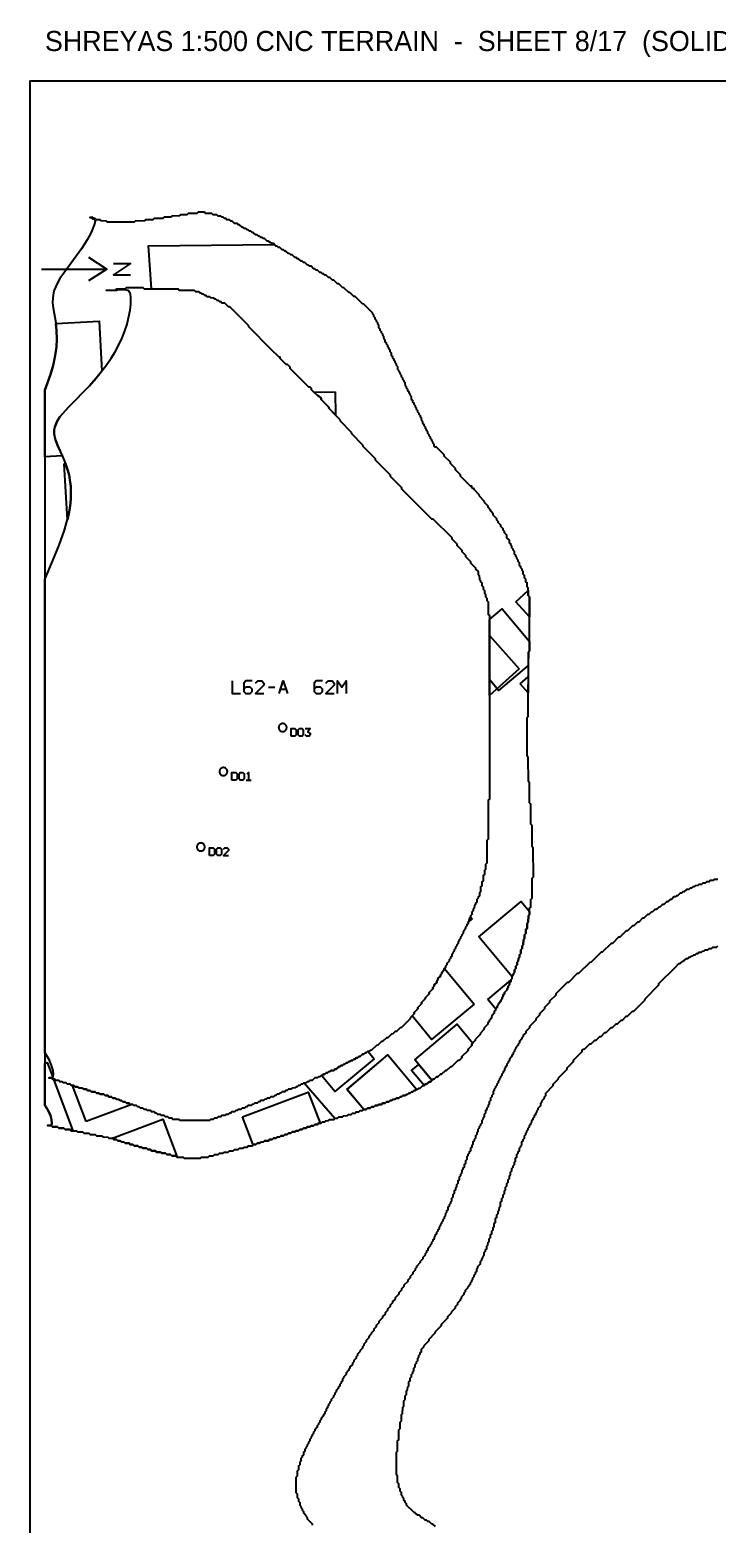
# Model space of a CAD drawing. Header units: millimetres. Extents: x 0 to 1219, y 0 to 1240.
# Drawn here: x 0 to 274, y 645 to 1240 of the extents above; entities that cross this region are included whole.
import ezdxf

# ---------------------------------------------------------------- set-up
doc = ezdxf.new("R2010")
doc.units = ezdxf.units.MM
for name, color, linetype in [('CUT_DOWEL_3.2', 2, 'Continuous'), ('CUT_OUTER', 1, 'Continuous'), ('ENGRAVE_BLDG_BOX', 5, 'Continuous'), ('ENGRAVE_BLDG_FOOTPRINT', 8, 'Continuous'), ('ENGRAVE_NEXT', 3, 'Continuous'), ('ENGRAVE_NORTH', 2, 'Continuous'), ('ENGRAVE_SITE_BOUNDARY', 6, 'Continuous'), ('ENGRAVE_TEXT', 2, 'Continuous'), ('NOTES', 7, 'Continuous'), ('SHEET_EDGE', 7, 'Continuous')]:
    doc.layers.add(name, color=color, linetype=linetype)

msp = doc.modelspace()

# ---------------------------------------------------------------- linework, layer by layer
at = {"layer": 'CUT_DOWEL_3.2'}
for points in [[(100.69, 960.33), (100.9, 960.35), (101.11, 960.39), (101.31, 960.45), (101.49, 960.55), (101.67, 960.66), (101.83, 960.8), (101.96, 960.96), (102.08, 961.13), (102.17, 961.32), (102.24, 961.52), (102.28, 961.72), (102.29, 961.93), (102.28, 962.14), (102.24, 962.35), (102.17, 962.54), (102.08, 962.73), (101.96, 962.91), (101.83, 963.06), (101.67, 963.2), (101.49, 963.32), (101.31, 963.41), (101.11, 963.48), (100.9, 963.52), (100.69, 963.53), (100.49, 963.52), (100.28, 963.48), (100.08, 963.41), (99.89, 963.32), (99.72, 963.2), (99.56, 963.06), (99.42, 962.91), (99.31, 962.73), (99.22, 962.54), (99.15, 962.35), (99.11, 962.14), (99.09, 961.93), (99.11, 961.72), (99.15, 961.52), (99.22, 961.32), (99.31, 961.13), (99.42, 960.96), (99.56, 960.8), (99.72, 960.66), (99.89, 960.55), (100.08, 960.45), (100.28, 960.39), (100.49, 960.35), (100.69, 960.33)], [(77.1, 942.82), (77.31, 942.83), (77.51, 942.87), (77.71, 942.94), (77.9, 943.03), (78.07, 943.15), (78.23, 943.29), (78.37, 943.44), (78.48, 943.62), (78.58, 943.81), (78.64, 944), (78.68, 944.21), (78.7, 944.42), (78.68, 944.63), (78.64, 944.83), (78.58, 945.03), (78.48, 945.22), (78.37, 945.39), (78.23, 945.55), (78.07, 945.69), (77.9, 945.8), (77.71, 945.9), (77.51, 945.96), (77.31, 946), (77.1, 946.02), (76.89, 946), (76.68, 945.96), (76.49, 945.9), (76.3, 945.8), (76.12, 945.69), (75.97, 945.55), (75.83, 945.39), (75.71, 945.22), (75.62, 945.03), (75.55, 944.83), (75.51, 944.63), (75.5, 944.42), (75.51, 944.21), (75.55, 944), (75.62, 943.81), (75.71, 943.62), (75.83, 943.44), (75.97, 943.29), (76.12, 943.15), (76.3, 943.03), (76.49, 942.94), (76.68, 942.87), (76.89, 942.83), (77.1, 942.82)], [(68.1, 912.82), (68.31, 912.83), (68.51, 912.87), (68.71, 912.94), (68.9, 913.03), (69.07, 913.15), (69.23, 913.29), (69.37, 913.44), (69.48, 913.62), (69.58, 913.81), (69.64, 914), (69.68, 914.21), (69.7, 914.42), (69.68, 914.63), (69.64, 914.83), (69.58, 915.03), (69.48, 915.22), (69.37, 915.39), (69.23, 915.55), (69.07, 915.69), (68.9, 915.8), (68.71, 915.9), (68.51, 915.96), (68.31, 916), (68.1, 916.02), (67.89, 916), (67.68, 915.96), (67.49, 915.9), (67.3, 915.8), (67.12, 915.69), (66.97, 915.55), (66.83, 915.39), (66.71, 915.22), (66.62, 915.03), (66.55, 914.83), (66.51, 914.63), (66.5, 914.42), (66.51, 914.21), (66.55, 914), (66.62, 913.81), (66.71, 913.62), (66.83, 913.44), (66.97, 913.29), (67.12, 913.15), (67.3, 913.03), (67.49, 912.94), (67.68, 912.87), (67.89, 912.83), (68.1, 912.82)]]:
    msp.add_lwpolyline(points, close=True, dxfattribs=at)
at = {"layer": 'CUT_OUTER'}
msp.add_lwpolyline([(6, 1096.01), (6, 811.61), (7.25, 809.51), (8.19, 807.51), (8.64, 806.01), (8.78, 804.51), (8.71, 804.01), (8.5, 803.66), (6.99, 803.51), (8.5, 803.5), (9, 803), (11, 802.99), (11.5, 802.5), (13.5, 802.49), (14, 802), (16, 801.98), (16.5, 801.5), (18.5, 801.48), (19, 801), (21, 800.98), (21.5, 800.5), (23.5, 800.48), (24, 800), (26, 799.98), (26.5, 799.5), (28.5, 799.48), (29, 799), (31, 798.98), (31.5, 798.49), (33, 798.48), (33.5, 797.99), (34.5, 797.98), (35, 797.49), (36, 797.48), (36.5, 797), (37.5, 796.98), (38, 796.5), (39.5, 796.48), (40, 796), (41, 795.98), (41.5, 795.5), (43, 795.48), (43.5, 795), (44.5, 794.99), (45, 794.5), (46.5, 794.48), (47, 794), (48, 793.99), (48.5, 793.5), (50, 793.49), (50.5, 793), (52, 792.99), (52.5, 792.5), (54, 792.49), (54.5, 792), (56, 791.99), (56.5, 791.5), (58, 791.49), (58.5, 791), (61, 790.99), (61.5, 790.5), (68, 790.5), (68.5, 790.99), (71, 791), (71.5, 791.49), (73, 791.5), (73.5, 791.99), (75, 792), (75.5, 792.49), (77, 792.5), (77.5, 792.99), (79, 793), (79.5, 793.49), (81, 793.5), (81.5, 793.99), (83, 794), (83.5, 794.49), (85, 794.5), (85.5, 794.99), (86.5, 795), (87, 795.48), (88.5, 795.5), (89, 795.99), (90, 796), (90.5, 796.48), (91.5, 796.5), (92, 796.98), (93, 797), (93.5, 797.48), (95, 797.5), (95.5, 797.98), (96.5, 798), (97, 798.48), (98, 798.5), (98.5, 798.98), (99.5, 799), (100, 799.48), (101, 799.49), (101.5, 799.98), (102.5, 799.99), (103, 800.48), (104, 800.49), (104.5, 800.98), (105.5, 800.99), (106, 801.48), (107, 801.49), (107.5, 801.98), (108.5, 801.99), (109, 802.48), (110, 802.49), (110.5, 802.98), (111.5, 802.99), (112, 803.48), (113, 803.49), (113.5, 803.98), (114.5, 803.99), (115, 804.48), (116, 804.49), (116.5, 804.98), (117.5, 804.99), (118, 805.48), (119, 805.49), (119.5, 805.97), (121, 805.99), (121.5, 806.48), (122.5, 806.49), (123, 806.97), (124.5, 806.99), (125, 807.47), (126.5, 807.49), (127, 807.98), (128, 807.99), (128.5, 808.47), (129.5, 808.49), (130, 808.97), (131, 808.99), (131.5, 809.47), (132.5, 809.49), (133, 809.97), (134, 809.99), (134.5, 810.47), (135.5, 810.49), (136, 810.97), (137, 810.99), (137.5, 811.47), (138.5, 811.49), (139, 811.97), (140, 811.99), (140.5, 812.47), (141.5, 812.49), (142, 812.97), (143, 812.99), (143.5, 813.47), (144.04, 813.51), (144.5, 813.96), (145.5, 813.99), (146, 814.47), (147, 814.49), (147.5, 814.97), (148.05, 815.01), (148.5, 815.46), (149.5, 815.49), (150, 815.97), (150.5, 815.98), (151, 816.47), (151.5, 816.48), (152, 816.97), (152.5, 816.98), (153, 817.46), (153.5, 817.48), (154, 817.96), (154.55, 818.01), (155, 818.46), (155.5, 818.48), (156.5, 819.46), (157, 819.48), (157.5, 819.96), (158, 819.98), (159, 820.95), (159.5, 820.98), (160.5, 821.95), (161, 821.98), (162, 822.95), (162.5, 822.97), (163.5, 823.95), (164, 823.97), (165.5, 825.44), (166, 825.47), (167.5, 826.94), (168.05, 827.01), (170.5, 829.44), (171.05, 829.51), (172.04, 830.51), (172.07, 831.01), (174.5, 833.45), (174.58, 834.01), (176, 835.45), (176.09, 836.01), (177.55, 837.51), (177.59, 838.01), (179.5, 839.94), (179.59, 840.51), (181, 841.94), (181.09, 842.51), (182.54, 844.01), (182.58, 844.51), (183.05, 845.01), (183.08, 845.51), (184.04, 846.51), (184.09, 847.51), (185.05, 848.51), (185.08, 849.01), (185.55, 849.51), (185.58, 850.01), (186.05, 850.51), (186.08, 851.01), (186.55, 851.51), (186.58, 852.01), (187.54, 853.01), (187.57, 853.51), (188.04, 854.01), (188.07, 854.51), (188.54, 855.01), (188.57, 855.51), (189.04, 856.01), (189.07, 856.51), (190.04, 857.51), (190.06, 858.01), (190.54, 858.51), (190.56, 859.01), (191.03, 859.51), (191.07, 860.51), (191.5, 860.94), (191.56, 861.51), (192.03, 862.01), (192.06, 863.01), (192.5, 863.45), (192.56, 864.01), (193.03, 864.51), (193.06, 865.51), (193.53, 866.01), (193.56, 867.01), (194.03, 867.51), (194.06, 868.51), (194.53, 869.01), (194.55, 870.01), (195.03, 870.51), (195.05, 871.51), (195.53, 872.01), (195.55, 873.51), (196.03, 874.01), (196.05, 875.01), (196.52, 875.51), (196.55, 877.51), (197.02, 878.01), (197.05, 879.51), (197.52, 880.01), (197.54, 881.51), (198.02, 882.01), (198.04, 884.01), (198.52, 884.51), (198.54, 887.01), (199.02, 887.51), (199.04, 890.01), (199.52, 890.51), (199.54, 893.51), (200.02, 894.01), (200.04, 902.01), (200.52, 902.51), (200.51, 914.01), (200.03, 914.51), (200.01, 923.01), (199.53, 923.51), (199.51, 931.51), (199.03, 932.01), (199.01, 940.01), (198.53, 940.51), (198.51, 950.01), (198.03, 950.51), (198.02, 951.51), (198.03, 966.01), (198.51, 966.51), (198.53, 992.01), (199.01, 992.51), (199.01, 1014.01), (198.52, 1014.51), (198.51, 1017.51), (198.02, 1018.01), (198.01, 1019.51), (197.52, 1020.01), (197.51, 1021.01), (197.02, 1021.51), (197.01, 1022.51), (196.52, 1023.01), (196.51, 1024.01), (196.02, 1024.51), (196.01, 1025.01), (195.52, 1025.51), (195.5, 1026.03), (195.02, 1026.51), (195.01, 1027.51), (194.52, 1028.01), (194.51, 1028.51), (194.02, 1029.01), (194.01, 1029.51), (193.52, 1030.01), (193.5, 1030.53), (193.03, 1031.01), (193.01, 1032.01), (192.52, 1032.51), (192.51, 1033.01), (192.02, 1033.51), (192.01, 1034.01), (191.52, 1034.51), (191.5, 1035.03), (191.02, 1035.51), (191.01, 1036.51), (190.03, 1037.51), (190.01, 1038.51), (189.02, 1039.51), (189.01, 1040.01), (188.52, 1040.51), (188.51, 1041.01), (187.52, 1042.01), (187.51, 1042.51), (186.53, 1043.51), (186.52, 1044.01), (186.02, 1044.51), (186.01, 1045.01), (184.53, 1046.51), (184.52, 1047.01), (183.53, 1048.01), (183.52, 1048.51), (182.53, 1049.51), (182.52, 1050.01), (181.03, 1051.51), (181, 1052.03), (179.03, 1054.01), (179, 1054.53), (177.03, 1056.51), (177.02, 1057.01), (176.5, 1057.04), (176.04, 1057.51), (176.02, 1058.01), (175.5, 1058.04), (171.54, 1062.01), (171.52, 1062.51), (169.54, 1064.51), (169.52, 1065.01), (167.54, 1067.01), (167.5, 1067.54), (165.04, 1070.01), (165, 1070.54), (162, 1073.55), (161.5, 1073.59), (161.08, 1074.01), (161.04, 1074.51), (160.56, 1075.01), (160.53, 1075.51), (160.05, 1076.01), (160.03, 1076.51), (159.55, 1077.01), (159.53, 1077.51), (159.05, 1078.01), (159.03, 1078.51), (158.55, 1079.01), (158.53, 1079.51), (158.05, 1080.01), (158.03, 1080.51), (157.55, 1081.01), (157.53, 1081.51), (157.05, 1082.01), (157.03, 1082.51), (156.55, 1083.01), (156.53, 1083.51), (156.06, 1084.01), (156.03, 1085.01), (155.55, 1085.51), (155.53, 1086.01), (155.05, 1086.51), (155.03, 1087.01), (154.55, 1087.51), (154.53, 1088.01), (154.05, 1088.51), (154.03, 1089.01), (153.55, 1089.51), (153.53, 1090.01), (153.05, 1090.51), (153.03, 1091.01), (152.55, 1091.51), (152.5, 1092.07), (152.06, 1092.51), (152.03, 1093.51), (151.55, 1094.01), (151.53, 1094.51), (151.05, 1095.01), (151.03, 1095.51), (150.55, 1096.01), (150.53, 1096.51), (150.06, 1097.01), (150, 1097.57), (149.56, 1098.01), (149.53, 1099.01), (149.05, 1099.51), (149.03, 1100.01), (148.55, 1100.51), (148.53, 1101.01), (148.06, 1101.51), (148.03, 1102.01), (147.56, 1102.51), (147.54, 1103.01), (147.06, 1103.51), (147, 1104.07), (146.56, 1104.51), (146.53, 1105.51), (146.05, 1106.01), (146.03, 1106.51), (145.56, 1107.01), (145.53, 1107.51), (145.06, 1108.01), (145.04, 1108.51), (144.56, 1109.01), (144.5, 1109.57), (144.06, 1110.01), (144.03, 1111.01), (143.55, 1111.51), (143.53, 1112.01), (143.05, 1112.51), (143.03, 1113.01), (142.55, 1113.51), (142.53, 1114.01), (142.06, 1114.51), (142.03, 1115.01), (141.56, 1115.51), (141.5, 1116.07), (141.06, 1116.51), (141.03, 1117.51), (140.55, 1118.01), (140.53, 1118.51), (140.05, 1119.01), (140.03, 1119.51), (139.55, 1120.01), (139.5, 1120.56), (139.05, 1121.01), (139.03, 1122.01), (138.54, 1122.51), (138.53, 1123.01), (138.04, 1123.51), (138.03, 1124.01), (137.54, 1124.51), (137.53, 1125.01), (137.04, 1125.51), (137.03, 1126.01), (136.54, 1126.51), (136.5, 1127.04), (133.03, 1130.51), (132.5, 1130.56), (129.53, 1133.51), (129, 1133.55), (127.5, 1135.04), (127, 1135.06), (125.03, 1137.01), (124.5, 1137.06), (123.03, 1138.51), (122.5, 1138.55), (121.03, 1140.01), (120.5, 1140.05), (119.5, 1141.03), (119, 1141.05), (118, 1142.03), (117.5, 1142.05), (117, 1142.54), (116.5, 1142.55), (116, 1143.04), (115.5, 1143.06), (114.5, 1144.04), (114, 1144.05), (113.5, 1144.54), (113, 1144.56), (112, 1145.54), (111.5, 1145.55), (111, 1146.04), (110.5, 1146.06), (109.5, 1147.04), (109, 1147.05), (108.5, 1147.54), (108, 1147.56), (107, 1148.54), (106.5, 1148.55), (106, 1149.04), (105.5, 1149.06), (104.5, 1150.04), (104, 1150.05), (103.5, 1150.54), (103, 1150.56), (102, 1151.54), (101.5, 1151.55), (101, 1152.04), (100.5, 1152.06), (99.5, 1153.04), (99, 1153.05), (98.5, 1153.54), (98, 1153.56), (97, 1154.54), (96.5, 1154.55), (96, 1155.04), (95.5, 1155.06), (95, 1155.54), (94.5, 1155.56), (93.5, 1156.54), (93, 1156.55), (92.5, 1157.04), (92, 1157.06), (91.5, 1157.54), (91, 1157.56), (90.5, 1158.04), (90, 1158.06), (89, 1159.04), (88.5, 1159.05), (88, 1159.54), (87.5, 1159.55), (87, 1160.04), (86.5, 1160.06), (86, 1160.54), (85.5, 1160.56), (85, 1161.04), (84.5, 1161.06), (83.54, 1162.01), (83, 1162.05), (82.5, 1162.53), (81.5, 1162.56), (80.54, 1163.51), (80, 1163.55), (79.5, 1164.03), (78.5, 1164.06), (78.05, 1164.51), (77.5, 1164.55), (77, 1165.03), (76.5, 1165.05), (76, 1165.53), (75, 1165.55), (74.5, 1166.03), (73, 1166.05), (72.5, 1166.53), (70, 1166.55), (69.5, 1167.03), (67, 1167.03), (66.5, 1166.56), (63, 1166.53), (62.5, 1166.06), (60, 1166.04), (59.5, 1165.57), (56.5, 1165.54), (56, 1165.07), (53.5, 1165.04), (53, 1164.57), (49.5, 1164.54), (49, 1164.07), (46, 1164.04), (45.5, 1163.57), (42, 1163.54), (41.5, 1163.07), (41, 1163.06), (31, 1163.07), (30.5, 1163.54), (28.5, 1163.57), (28, 1164.04), (26.5, 1164.07), (26.06, 1164.51), (25.5, 1164.55), (25, 1165.03), (23.91, 1165.01), (24.5, 1164.88), (25, 1164.39), (25.5, 1164.27), (25.92, 1164.01), (26.01, 1163.51), (25.62, 1162.01), (24.35, 1159.01), (22.77, 1156.01), (20.58, 1152.51), (18.47, 1149.51), (13.5, 1142.85), (12, 1140.64), (11, 1138.95), (10.29, 1137.51), (9.71, 1136.01), (9.42, 1135.01), (9.09, 1133.01), (9.07, 1131.01), (9.26, 1129.01), (10.29, 1123.01), (10.64, 1120.01), (10.77, 1116.51), (10.61, 1113.51), (10.13, 1110.01), (9.23, 1106.01), (8.19, 1102.51), (6, 1096.27), (6, 1096.01)], close=True, dxfattribs=at)
msp.add_lwpolyline([(274, 901.54), (272.5, 901.52), (272, 901.03), (271, 901.02), (270.5, 900.53), (269.5, 900.52), (269, 900.03), (268, 900.02), (267.5, 899.53), (266.5, 899.52), (266, 899.03), (265, 899.02), (264.5, 898.53), (264, 898.52), (263.5, 898.03), (262.97, 898), (262.5, 897.53), (261.5, 897.52), (260.5, 896.53), (260, 896.52), (259.5, 896.03), (259, 896.02), (258, 895.03), (257.5, 895.02), (257, 894.53), (256.5, 894.52), (255.5, 893.53), (255, 893.52), (254, 892.54), (253.5, 892.52), (252.5, 891.54), (252, 891.52), (251, 890.54), (250.5, 890.52), (249.5, 889.54), (248.97, 889.5), (248, 888.54), (247.5, 888.52), (246.5, 887.54), (246, 887.52), (244.5, 886.04), (244, 886.02), (242.5, 884.54), (241.97, 884.5), (240.5, 883.04), (239.97, 883), (238, 881.04), (237.47, 881), (235, 878.54), (234.47, 878.5), (232, 876.04), (231.47, 876), (228, 872.54), (227.47, 872.5), (223.5, 868.54), (222.98, 868.5), (218.5, 864.04), (217.98, 864), (214.5, 860.53), (213.98, 860.5), (209.5, 856.02), (209.47, 855.5), (207, 853.02), (206.97, 852.5), (205, 850.52), (204.97, 850), (203, 848.02), (202.97, 847.5), (201.48, 846), (201.47, 845.5), (199, 843.02), (198.97, 842.5), (197.5, 841.02), (197.47, 840.5), (196.49, 839.5), (196.48, 839), (195.98, 838.5), (195.97, 838), (195, 837.02), (194.98, 836.5), (194.48, 836), (194.47, 835.5), (193.49, 834.5), (193.48, 834), (192.98, 833.5), (192.97, 833), (192.48, 832.5), (192.47, 832), (191.98, 831.5), (191.97, 831), (190.98, 830), (190.98, 829.5), (190.48, 829), (190.47, 828.5), (189.98, 828), (189.97, 827.5), (189.48, 827), (189.47, 826.5), (188.98, 826), (188.97, 825.5), (188.48, 825), (188.47, 824.5), (187.98, 824), (187.97, 823.5), (187.48, 823), (187.47, 822.5), (186.98, 822), (186.97, 821.5), (186.48, 821), (186.47, 820.5), (185.98, 820), (185.97, 819.5), (185.48, 819), (185.47, 818.5), (184.98, 818), (184.98, 817.5), (184.49, 817), (184.47, 816), (184, 815.53), (183.97, 815), (183.49, 814.5), (183.47, 813.5), (182.98, 813), (182.97, 812), (182.5, 811.53), (182.47, 811), (181.98, 810.5), (181.97, 810), (181.49, 809.5), (181.47, 808.5), (180.98, 808), (180.97, 807), (180.5, 806.53), (180.47, 806), (179.98, 805.5), (179.97, 804.5), (179.5, 804.03), (179.47, 803.5), (178.98, 803), (178.97, 802.5), (178.48, 802), (178.47, 801), (178, 800.53), (177.97, 800), (177.48, 799.5), (177.47, 798.5), (177, 798.03), (176.97, 797.5), (176.48, 797), (176.47, 796), (176, 795.53), (175.97, 795), (175.48, 794.5), (175.47, 793.5), (175, 793.03), (174.97, 792.5), (174.48, 792), (174.47, 791.5), (173.99, 791), (173.97, 790), (173.48, 789.5), (173.47, 788.5), (172.98, 788), (172.97, 787), (172.5, 786.53), (172.47, 786), (171.98, 785.5), (171.97, 784.5), (171.5, 784.03), (171.47, 783.5), (170.98, 783), (170.97, 782), (170.48, 781.5), (170.47, 780.5), (169.98, 780), (169.97, 779), (169.5, 778.53), (169.47, 778), (168.98, 777.5), (168.97, 776.5), (168.48, 776), (168.47, 775), (167.98, 774.5), (167.97, 773.5), (167.5, 773.04), (167.47, 772.5), (166.98, 772), (166.97, 771.5), (166.48, 771), (166.47, 770), (166, 769.54), (165.97, 769), (165.48, 768.5), (165.47, 767.5), (165, 767.04), (164.97, 766.5), (164.48, 766), (164.47, 765.5), (163.98, 765), (163.97, 764.5), (163.48, 764), (163.47, 763.5), (162.98, 763), (162.97, 762.5), (162.48, 762), (162.47, 761.5), (161.98, 761), (161.97, 760.5), (161.48, 760), (161.47, 759.5), (160.98, 759), (160.97, 758.5), (160.48, 758), (160.47, 757.5), (159.98, 757), (159.97, 756.5), (159.48, 756), (159.47, 755.5), (158.48, 754.5), (158.47, 754), (157.98, 753.5), (157.97, 753), (157.48, 752.5), (157.47, 752), (156.5, 751.03), (156.47, 750.5), (155.48, 749.5), (155.47, 749), (153.98, 747.5), (153.97, 747), (153.48, 746.5), (153.47, 746), (152.5, 745.03), (152.47, 744.5), (151.48, 743.5), (151.47, 743), (150.48, 742), (150.47, 741.5), (149, 740.03), (148.97, 739.5), (147.98, 738.5), (147.97, 738), (146.98, 737), (146.97, 736.5), (145.48, 735), (145.47, 734.5), (144.48, 733.5), (144.47, 733), (143.48, 732), (143.47, 731.5), (142.48, 730.5), (142.47, 730), (141.48, 729), (141.47, 728.5), (140.48, 727.5), (140.47, 727), (138.98, 725.5), (138.97, 725), (137.98, 724), (137.97, 723.5), (136.98, 722.5), (136.97, 722), (136, 721.03), (135.97, 720.5), (134.98, 719.5), (134.97, 719), (133.98, 718), (133.97, 717.5), (132.98, 716.5), (132.97, 716), (132.48, 715.5), (132.47, 715), (131.5, 714.03), (131.47, 713.5), (130.48, 712.5), (130.47, 712), (129.98, 711.5), (129.97, 711), (128.98, 710), (128.97, 709.5), (128.48, 709), (128.47, 708.5), (127.48, 707.5), (127.47, 707), (126.98, 706.5), (126.97, 706), (126, 705.03), (125.97, 704.5), (124.98, 703.5), (124.97, 703), (124.48, 702.5), (124.47, 702), (123.98, 701.5), (123.97, 701), (123.48, 700.5), (123.47, 700), (122.98, 699.5), (122.96, 699), (121.98, 698), (121.97, 697.5), (121.48, 697), (121.47, 696.5), (120.98, 696), (120.96, 695.5), (119.98, 694.5), (119.97, 694), (119.48, 693.5), (119.47, 693), (118.98, 692.5), (118.97, 692), (118.48, 691.5), (118.46, 691), (117.98, 690.5), (117.96, 690), (117.48, 689.5), (117.46, 689), (116.98, 688.5), (116.96, 688), (115.98, 687), (115.96, 686.5), (115.48, 686), (115.46, 685.5), (114.98, 685), (114.96, 684.5), (114.48, 684), (114.46, 683.5), (113.48, 682.5), (113.46, 682), (112.98, 681.5), (112.96, 681), (112.48, 680.5), (112.46, 680), (111.98, 679.5), (111.96, 679), (111.48, 678.5), (111.46, 678), (110.98, 677.5), (110.96, 677), (110.48, 676.5), (110.46, 676), (109.98, 675.5), (109.96, 675), (109.48, 674.5), (109.46, 674), (108.98, 673.5), (108.96, 672.5), (108.5, 672.04), (108.46, 671.5), (107.98, 671), (107.96, 670), (107.48, 669.5), (107.46, 668.5), (106.98, 668), (106.96, 666.5), (106.48, 666), (106.46, 664), (105.98, 663.5), (105.98, 657.5), (106.46, 657), (106.48, 655.5), (106.96, 655), (106.98, 654), (107.46, 653.5), (107.48, 652.5), (107.96, 652), (108, 651.46), (108.46, 651), (108.48, 650.5), (108.96, 650), (108.98, 649.5), (109.96, 648.5), (109.98, 648), (110.46, 647.5), (110.5, 646.97), (112.46, 645), (112.5, 644.47)], dxfattribs=at)
at = {"layer": 'ENGRAVE_BLDG_BOX'}
for points in [[(27.61, 1123.66), (28.71, 1103.83), (26.41, 1101.01), (23.73, 1098.01), (15.5, 1089.62), (13, 1086.87), (12, 1085.6), (11, 1084.11), (10.42, 1083.01), (9.88, 1081.51), (9.68, 1080.51), (9.64, 1079.01), (9.77, 1078.01), (10.15, 1076.51), (11, 1074.29), (12.92, 1070.12), (6, 1069.73), (6, 1096.01), (6, 1096.27), (8.19, 1102.51), (9.23, 1106.01), (10.13, 1110.01), (10.61, 1113.51), (10.77, 1116.51), (10.64, 1120.01), (10.32, 1122.7), (27.61, 1123.66)], [(121.65, 1095.56), (121.76, 1086.29), (119.05, 1089.01), (119.03, 1089.51), (116.05, 1092.51), (116, 1093.05), (115, 1094.04), (114.5, 1094.07), (113.1, 1095.46), (121.65, 1095.56)], [(13.69, 1066.96), (14.22, 1066.99), (14.92, 1065.01), (15.59, 1062.51), (15.97, 1060.51), (16.27, 1058.01), (16.38, 1055.51), (16.3, 1053.01), (15.99, 1050.01), (15.47, 1047.01), (14.93, 1044.68), (13.69, 1066.96)], [(193.59, 1012.05), (198.51, 1016.44), (198.52, 1014.51), (199.01, 1014.01), (199.01, 1005.96), (193.59, 1012.05)], [(188.12, 1009.23), (199.01, 996.25), (199.01, 992.51), (198.53, 992.01), (198.52, 986.63), (186.69, 976.71), (183.01, 981.09), (183.01, 1004.95), (188.12, 1009.23)], [(194.85, 985.26), (183.01, 974.72), (183.01, 998.55), (194.85, 985.26)], [(195.33, 979.29), (198.52, 982.13), (198.52, 975.71), (195.33, 979.29)], [(178.77, 878.6), (195.68, 892.73), (199.03, 888.72), (199.02, 887.51), (198.54, 887.01), (198.52, 884.51), (198.04, 884.01), (198.02, 882.01), (197.54, 881.51), (197.52, 880.01), (197.05, 879.51), (197.02, 878.01), (196.55, 877.51), (196.52, 875.51), (196.05, 875.01), (196.03, 874.01), (195.55, 873.51), (195.53, 872.01), (195.05, 871.51), (195.03, 870.51), (194.55, 870.01), (194.53, 869.01), (194.06, 868.51), (194.03, 867.51), (193.56, 867.01), (193.53, 866.01), (193.06, 865.51), (193.03, 864.51), (192.56, 864.01), (192.5, 863.45), (192.06, 863.01), (192.05, 862.7), (178.77, 878.6)], [(176.22, 885.85), (174.53, 884.36), (174.53, 884.51), (175.02, 885.01), (175.04, 886.01), (175.5, 886.47), (175.51, 886.65), (176.22, 885.85)], [(176.9, 851.92), (160.02, 837.81), (152.2, 847.18), (153, 847.98), (153.04, 848.51), (154.5, 849.98), (154.54, 850.51), (156, 851.98), (156.04, 852.51), (157.5, 853.98), (157.54, 854.51), (159, 855.98), (159.04, 856.51), (160.52, 858.01), (160.54, 858.51), (161.02, 859.01), (161.04, 859.51), (162.02, 860.51), (162.04, 861.01), (162.52, 861.51), (162.54, 862.01), (163.5, 862.98), (163.54, 863.51), (164.02, 864.01), (164.04, 864.51), (165.02, 865.51), (165.04, 866.01), (165.09, 866.06), (176.9, 851.92)], [(182.37, 853.75), (191.55, 861.42), (191.5, 860.94), (191.07, 860.51), (191.03, 859.51), (190.56, 859.01), (190.54, 858.51), (190.06, 858.01), (190.04, 857.51), (189.07, 856.51), (189.04, 856.01), (188.57, 855.51), (188.54, 855.01), (188.07, 854.51), (188.04, 854.01), (187.57, 853.51), (187.54, 853.01), (186.58, 852.01), (186.55, 851.51), (186.08, 851.01), (186.05, 850.51), (185.58, 850.01), (185.57, 849.92), (182.37, 853.75)], [(153.28, 829.74), (170.16, 843.84), (176.42, 836.35), (176.09, 836.01), (176, 835.45), (174.58, 834.01), (174.5, 833.45), (172.07, 831.01), (172.04, 830.51), (171.05, 829.51), (170.5, 829.44), (168.05, 827.01), (167.5, 826.94), (166, 825.47), (165.5, 825.44), (164, 823.97), (163.5, 823.95), (162.5, 822.97), (162, 822.95), (161, 821.98), (160.5, 821.95), (160.1, 821.56), (153.28, 829.74)], [(137.15, 830.14), (121.5, 817.06), (116.13, 823.48), (116.5, 823.49), (117, 823.98), (117.5, 823.99), (118, 824.48), (118.5, 824.49), (119, 824.98), (119.53, 825.01), (120, 825.48), (121, 825.49), (121.5, 825.98), (122.02, 826.01), (123, 826.98), (123.5, 826.99), (124, 827.48), (124.5, 827.49), (125, 827.98), (125.5, 827.99), (126, 828.48), (126.5, 828.49), (127, 828.98), (127.5, 828.99), (128, 829.48), (128.5, 829.49), (129, 829.98), (129.5, 829.99), (130, 830.48), (130.5, 830.49), (131, 830.98), (131.5, 830.99), (132.5, 831.97), (133, 831.99), (133.5, 832.48), (134, 832.49), (134.5, 832.98), (134.77, 832.98), (137.15, 830.14)], [(17.16, 801.49), (16.5, 801.5), (16, 801.98), (14, 802), (13.5, 802.49), (11.5, 802.5), (11, 802.99), (9, 803), (8.5, 803.5), (6.99, 803.51), (8.5, 803.66), (8.71, 804.01), (8.78, 804.51), (8.64, 806.01), (8.19, 807.51), (7.25, 809.51), (6, 811.61), (6, 828.24), (6.91, 828.58), (9.12, 822.75), (9, 822.54), (7.49, 822.51), (8.5, 822.5), (9, 822), (9.4, 822), (17.16, 801.49)], [(126.25, 817.95), (142.63, 831.63), (154.04, 817.97), (154, 817.96), (153.5, 817.48), (153, 817.46), (152.5, 816.98), (152, 816.97), (151.5, 816.48), (151, 816.47), (150.5, 815.98), (150, 815.97), (149.5, 815.49), (148.5, 815.46), (148.05, 815.01), (147.5, 814.97), (147, 814.49), (146, 814.47), (145.5, 813.99), (144.5, 813.96), (144.04, 813.51), (143.5, 813.47), (143, 812.99), (142, 812.97), (141.5, 812.49), (140.5, 812.47), (140, 811.99), (139, 811.97), (138.5, 811.49), (137.5, 811.47), (137, 810.99), (136, 810.97), (135.5, 810.49), (134.5, 810.47), (134, 809.99), (133, 809.97), (132.96, 809.93), (126.25, 817.95)], [(152.06, 825.46), (154.88, 827.82), (160.1, 821.56), (159.5, 820.98), (159, 820.95), (158, 819.98), (157.5, 819.96), (157.03, 819.51), (152.06, 825.46)], [(22.47, 805.14), (17.03, 819.49), (17.5, 819.49), (18, 819), (19, 818.99), (19.5, 818.5), (21, 818.48), (21.5, 818), (22.5, 817.98), (23, 817.5), (24, 817.48), (24.5, 817), (26, 816.98), (26.5, 816.49), (27.5, 816.48), (28, 816), (29.5, 815.98), (30, 815.49), (31, 815.48), (31.5, 814.99), (32.5, 814.98), (33, 814.49), (34, 814.48), (34.5, 813.99), (35.5, 813.98), (35.97, 813.51), (36.5, 813.48), (37, 813), (38, 812.98), (38.5, 812.5), (39.5, 812.48), (40, 812), (40.56, 811.99), (22.47, 805.14)], [(84.75, 806.99), (110.88, 816.88), (115.57, 804.49), (115, 804.48), (114.5, 803.99), (113.5, 803.98), (113, 803.49), (112, 803.48), (111.5, 802.99), (110.5, 802.98), (110, 802.49), (109, 802.48), (108.5, 801.99), (107.5, 801.98), (107, 801.49), (106, 801.48), (105.5, 800.99), (104.5, 800.98), (104, 800.49), (103, 800.48), (102.5, 799.99), (101.5, 799.98), (101, 799.49), (100, 799.48), (99.5, 799), (98.5, 798.98), (98, 798.5), (97, 798.48), (96.5, 798), (95.5, 797.98), (95, 797.5), (93.5, 797.48), (93, 797), (92, 796.98), (91.5, 796.5), (90.5, 796.48), (90, 796), (89, 795.99), (88.94, 795.93), (84.75, 806.99)], [(52.97, 806.08), (58.68, 791), (58.5, 791), (58, 791.49), (56.5, 791.5), (56, 791.99), (54.5, 792), (54, 792.49), (52.5, 792.5), (52, 792.99), (50.5, 793), (50, 793.49), (48.5, 793.5), (48, 793.99), (47, 794), (46.5, 794.48), (45, 794.5), (44.5, 794.99), (43.5, 795), (43, 795.48), (41.5, 795.5), (41, 795.98), (40, 796), (39.5, 796.48), (38, 796.5), (37.5, 796.98), (36.5, 797), (36, 797.48), (35, 797.49), (34.5, 797.98), (33.5, 797.99), (33, 798.48), (32.91, 798.48), (52.97, 806.08)]]:
    msp.add_lwpolyline(points, close=True, dxfattribs=at)
at = {"layer": 'ENGRAVE_BLDG_FOOTPRINT'}
for points in [[(6, 1069.73), (6, 1096.01), (6, 1096.27), (8.19, 1102.51), (9.23, 1106.01), (10.13, 1110.01), (10.61, 1113.51), (10.77, 1116.51), (10.64, 1120.01), (10.32, 1122.7), (27.61, 1123.66), (28.71, 1103.83), (26.41, 1101.01), (23.73, 1098.01), (15.5, 1089.62), (13, 1086.87), (12, 1085.6), (11, 1084.11), (10.42, 1083.01), (9.88, 1081.51), (9.68, 1080.51), (9.64, 1079.01), (9.77, 1078.01), (10.15, 1076.51), (11, 1074.29), (12.92, 1070.12), (6, 1069.73)], [(121.65, 1095.56), (121.76, 1086.29), (119.05, 1089.01), (119.03, 1089.51), (116.05, 1092.51), (116, 1093.05), (115, 1094.04), (114.5, 1094.07), (113.1, 1095.46), (121.65, 1095.56)], [(13.69, 1066.96), (14.22, 1066.99), (14.92, 1065.01), (15.59, 1062.51), (15.97, 1060.51), (16.27, 1058.01), (16.38, 1055.51), (16.3, 1053.01), (15.99, 1050.01), (15.47, 1047.01), (14.93, 1044.68), (13.69, 1066.96)], [(193.59, 1012.05), (198.51, 1016.44), (198.52, 1014.51), (199.01, 1014.01), (199.01, 1005.96), (193.59, 1012.05)], [(199.01, 996.25), (199.01, 992.51), (198.53, 992.01), (198.52, 986.63), (186.69, 976.71), (183.01, 981.09), (183.01, 1004.95), (188.12, 1009.23), (199.01, 996.25)], [(194.85, 985.26), (183.01, 974.72), (183.01, 998.55), (194.85, 985.26)], [(195.33, 979.29), (198.52, 982.13), (198.52, 975.71), (195.33, 979.29)], [(199.03, 888.68), (199.02, 887.51), (198.54, 887.01), (198.52, 884.51), (198.04, 884.01), (198.02, 882.01), (197.54, 881.51), (197.52, 880.01), (197.05, 879.51), (197.02, 878.01), (196.55, 877.51), (196.52, 875.51), (196.05, 875.01), (196.03, 874.01), (195.55, 873.51), (195.53, 872.01), (195.05, 871.51), (195.03, 870.51), (194.55, 870.01), (194.53, 869.01), (194.06, 868.51), (194.03, 867.51), (193.56, 867.01), (193.53, 866.01), (193.06, 865.51), (193.03, 864.51), (192.56, 864.01), (192.5, 863.45), (192.06, 863.01), (192.06, 862.75), (178.77, 878.6), (195.66, 892.71), (199.03, 888.68)], [(176.22, 885.85), (174.53, 884.36), (174.53, 884.51), (175.02, 885.01), (175.04, 886.01), (175.5, 886.47), (175.51, 886.65), (176.22, 885.85)], [(176.9, 851.92), (160.02, 837.81), (152.2, 847.18), (153, 847.98), (153.04, 848.51), (154.5, 849.98), (154.54, 850.51), (156, 851.98), (156.04, 852.51), (157.5, 853.98), (157.54, 854.51), (159, 855.98), (159.04, 856.51), (160.52, 858.01), (160.54, 858.51), (161.02, 859.01), (161.04, 859.51), (162.02, 860.51), (162.04, 861.01), (162.52, 861.51), (162.54, 862.01), (163.5, 862.98), (163.54, 863.51), (164.02, 864.01), (164.04, 864.51), (165.02, 865.51), (165.04, 866.01), (165.09, 866.06), (176.9, 851.92)], [(182.37, 853.75), (191.55, 861.42), (191.5, 860.94), (191.07, 860.51), (191.03, 859.51), (190.56, 859.01), (190.54, 858.51), (190.06, 858.01), (190.04, 857.51), (189.07, 856.51), (189.04, 856.01), (188.57, 855.51), (188.54, 855.01), (188.07, 854.51), (188.04, 854.01), (187.57, 853.51), (187.54, 853.01), (186.58, 852.01), (186.55, 851.51), (186.08, 851.01), (186.05, 850.51), (185.58, 850.01), (185.57, 849.92), (182.37, 853.75)], [(176.42, 836.35), (176.09, 836.01), (176, 835.45), (174.58, 834.01), (174.5, 833.45), (172.07, 831.01), (172.04, 830.51), (171.05, 829.51), (170.5, 829.44), (168.05, 827.01), (167.5, 826.94), (166, 825.47), (165.5, 825.44), (164, 823.97), (163.5, 823.95), (162.5, 822.97), (162, 822.95), (161, 821.98), (160.5, 821.95), (160.1, 821.56), (153.28, 829.74), (170.16, 843.84), (176.42, 836.35)], [(137.15, 830.14), (121.5, 817.06), (116.13, 823.48), (116.5, 823.49), (117, 823.98), (117.5, 823.99), (118, 824.48), (118.5, 824.49), (119, 824.98), (119.53, 825.01), (120, 825.48), (121, 825.49), (121.5, 825.98), (122.02, 826.01), (123, 826.98), (123.5, 826.99), (124, 827.48), (124.5, 827.49), (125, 827.98), (125.5, 827.99), (126, 828.48), (126.5, 828.49), (127, 828.98), (127.5, 828.99), (128, 829.48), (128.5, 829.49), (129, 829.98), (129.5, 829.99), (130, 830.48), (130.5, 830.49), (131, 830.98), (131.5, 830.99), (132.5, 831.97), (133, 831.99), (133.5, 832.48), (134, 832.49), (134.5, 832.98), (134.77, 832.98), (137.15, 830.14)], [(17.16, 801.49), (16.5, 801.5), (16, 801.98), (14, 802), (13.5, 802.49), (11.5, 802.5), (11, 802.99), (9, 803), (8.5, 803.5), (6.99, 803.51), (8.5, 803.66), (8.71, 804.01), (8.78, 804.51), (8.64, 806.01), (8.19, 807.51), (7.25, 809.51), (6, 811.61), (6, 828.24), (6.91, 828.58), (9.12, 822.75), (9, 822.54), (7.49, 822.51), (8.5, 822.5), (9, 822), (9.4, 822), (17.16, 801.49)], [(142.63, 831.63), (154.04, 817.97), (154, 817.96), (153.5, 817.48), (153, 817.46), (152.5, 816.98), (152, 816.97), (151.5, 816.48), (151, 816.47), (150.5, 815.98), (150, 815.97), (149.5, 815.49), (148.5, 815.46), (148.05, 815.01), (147.5, 814.97), (147, 814.49), (146, 814.47), (145.5, 813.99), (144.5, 813.96), (144.04, 813.51), (143.5, 813.47), (143, 812.99), (142, 812.97), (141.5, 812.49), (140.5, 812.47), (140, 811.99), (139, 811.97), (138.5, 811.49), (137.5, 811.47), (137, 810.99), (136, 810.97), (135.5, 810.49), (134.5, 810.47), (134, 809.99), (133, 809.97), (132.96, 809.93), (126.34, 817.85), (142.63, 831.63)], [(160.1, 821.56), (159.5, 820.98), (159, 820.95), (158, 819.98), (157.5, 819.96), (157.03, 819.51), (152.06, 825.46), (154.88, 827.82), (160.1, 821.56)], [(22.47, 805.14), (17.03, 819.49), (17.5, 819.49), (18, 819), (19, 818.99), (19.5, 818.5), (21, 818.48), (21.5, 818), (22.5, 817.98), (23, 817.5), (24, 817.48), (24.5, 817), (26, 816.98), (26.5, 816.49), (27.5, 816.48), (28, 816), (29.5, 815.98), (30, 815.49), (31, 815.48), (31.5, 814.99), (32.5, 814.98), (33, 814.49), (34, 814.48), (34.5, 813.99), (35.5, 813.98), (35.97, 813.51), (36.5, 813.48), (37, 813), (38, 812.98), (38.5, 812.5), (39.5, 812.48), (40, 812), (40.56, 811.99), (22.47, 805.14)], [(84.75, 806.99), (110.88, 816.88), (115.57, 804.49), (115, 804.48), (114.5, 803.99), (113.5, 803.98), (113, 803.49), (112, 803.48), (111.5, 802.99), (110.5, 802.98), (110, 802.49), (109, 802.48), (108.5, 801.99), (107.5, 801.98), (107, 801.49), (106, 801.48), (105.5, 800.99), (104.5, 800.98), (104, 800.49), (103, 800.48), (102.5, 799.99), (101.5, 799.98), (101, 799.49), (100, 799.48), (99.5, 799), (98.5, 798.98), (98, 798.5), (97, 798.48), (96.5, 798), (95.5, 797.98), (95, 797.5), (93.5, 797.48), (93, 797), (92, 796.98), (91.5, 796.5), (90.5, 796.48), (90, 796), (89, 795.99), (88.94, 795.93), (84.75, 806.99)], [(58.68, 791), (58.5, 791), (58, 791.49), (56.5, 791.5), (56, 791.99), (54.5, 792), (54, 792.49), (52.5, 792.5), (52, 792.99), (50.5, 793), (50, 793.49), (48.5, 793.5), (48, 793.99), (47, 794), (46.5, 794.48), (45, 794.5), (44.5, 794.99), (43.5, 795), (43, 795.48), (41.5, 795.5), (41, 795.98), (40, 796), (39.5, 796.48), (38, 796.5), (37.5, 796.98), (36.5, 797), (36, 797.48), (35, 797.49), (34.5, 797.98), (33.5, 797.99), (33, 798.48), (32.91, 798.48), (52.97, 806.08), (58.68, 791)]]:
    msp.add_lwpolyline(points, close=True, dxfattribs=at)
at = {"layer": 'ENGRAVE_NEXT'}
msp.add_lwpolyline([(9.82, 1030.01), (11.62, 1034.51), (13.75, 1040.51), (14.77, 1044.01), (15.47, 1047.01), (15.99, 1050.01), (16.3, 1053.01), (16.38, 1055.51), (16.27, 1058.01), (15.97, 1060.51), (15.59, 1062.51), (14.92, 1065.01), (14.04, 1067.51), (13.2, 1069.51), (11, 1074.29), (10.15, 1076.51), (9.77, 1078.01), (9.64, 1079.01), (9.68, 1080.51), (9.88, 1081.51), (10.42, 1083.01), (11, 1084.11), (12, 1085.6), (13, 1086.87), (15.5, 1089.62), (23.73, 1098.01), (26.41, 1101.01), (28.86, 1104.01), (30.72, 1106.51), (32.4, 1109.01), (33.92, 1111.51), (35.28, 1114.01), (36.7, 1117.01), (37.7, 1119.51), (38.7, 1122.51), (39.35, 1125.01), (39.92, 1128.01), (40.21, 1130.51), (40.25, 1133.01), (40.04, 1134.51), (39.87, 1135.01), (39.5, 1135.57), (39, 1135.92), (38.5, 1136.06), (36, 1136.22), (35, 1136.14), (34.87, 1136.01), (34.5, 1135.86), (30.5, 1135.85), (30.47, 1136.01), (34, 1136.04), (34.5, 1136.53), (38, 1136.55), (38.5, 1137.03), (45, 1137.03), (45.5, 1136.55), (59, 1136.53), (59.5, 1136.05), (65.5, 1136.03), (66, 1135.54), (67, 1135.53), (67.5, 1135.04), (68, 1135.03), (68.5, 1134.55), (69, 1134.53), (69.5, 1134.05), (70.05, 1134.01), (70.5, 1133.55), (71.5, 1133.53), (72, 1133.05), (73, 1133.03), (73.5, 1132.55), (74, 1132.53), (74.5, 1132.05), (75, 1132.03), (75.5, 1131.55), (76.04, 1131.51), (76.5, 1131.05), (77.5, 1131.03), (79, 1129.55), (79.53, 1129.51), (87, 1122.05), (87.06, 1121.51), (96, 1112.56), (99, 1109.57), (99.53, 1109.51), (99.56, 1109.01), (102, 1106.57), (102.5, 1106.54), (103.5, 1105.55), (103.56, 1105.01), (109, 1099.56), (111, 1097.57), (111.54, 1097.51), (112.03, 1097.01), (112.06, 1096.51), (114.5, 1094.07), (115, 1094.04), (116, 1093.05), (116.05, 1092.51), (119.03, 1089.51), (119.05, 1089.01), (123.5, 1084.55), (123.55, 1084.01), (128, 1079.54), (128.05, 1079.01), (132.5, 1074.54), (132.55, 1074.01), (137.5, 1069.04), (137.54, 1068.51), (143.5, 1062.54), (143.54, 1062.01), (148, 1057.54), (148.04, 1057.01), (160, 1045.04), (160.52, 1045.01), (168, 1037.53), (168.03, 1037.01), (170, 1035.03), (170.03, 1034.51), (172, 1032.53), (172.03, 1032.01), (173.52, 1030.51), (173.53, 1030.01), (175.5, 1028.03), (175.53, 1027.51), (177.51, 1025.51), (177.52, 1025.01), (178.51, 1024.01), (178.52, 1023.01), (179.01, 1022.51), (179.03, 1021.01), (179.5, 1020.54), (179.52, 1020.01), (180.01, 1019.51), (180.03, 1018.51), (180.51, 1018.01), (180.53, 1017.01), (181.01, 1016.51), (181.03, 1015.51), (181.51, 1015.01), (181.52, 1014.01), (182.01, 1013.51), (182.02, 1012.51), (182.51, 1012.01), (182.53, 1007.01), (183.01, 1006.51), (183.01, 933.51), (182.53, 933.01), (182.51, 917.51), (182.03, 917.01), (182.01, 908.01), (181.53, 907.51), (181.51, 905.51), (181.03, 905.01), (181.02, 903.51), (180.53, 903.01), (180.52, 901.01), (180.03, 900.51), (180.02, 899.01), (179.53, 898.51), (179.52, 896.51), (179.03, 896.01), (179.02, 895.01), (178.53, 894.51), (178.5, 893.98), (178.03, 893.51), (178.02, 892.51), (177.53, 892.01), (177.5, 891.47), (177.04, 891.01), (177.02, 890.01), (176.53, 889.51), (176.5, 888.97), (176.04, 888.51), (176.02, 887.51), (175.53, 887.01), (175.5, 886.47), (175.04, 886.01), (175.02, 885.01), (174.53, 884.51), (174.52, 884.01), (174.03, 883.51), (174.02, 883.01), (173.54, 882.51), (173.52, 882.01), (173.04, 881.51), (173.02, 881.01), (172.54, 880.51), (172.52, 880.01), (172.04, 879.51), (172.02, 879.01), (171.54, 878.51), (171.52, 878.01), (171.04, 877.51), (171.02, 877.01), (170.54, 876.51), (170.52, 876.01), (170.04, 875.51), (170.02, 875.01), (169.54, 874.51), (169.52, 874.01), (169.04, 873.51), (169.02, 873.01), (168.54, 872.51), (168.52, 872.01), (168.04, 871.51), (168.02, 871.01), (167.54, 870.51), (167.52, 870.01), (167.04, 869.51), (167.02, 869.01), (166.04, 868.01), (166.02, 867.51), (165.54, 867.01), (165.52, 866.51), (165.04, 866.01), (165.02, 865.51), (164.04, 864.51), (164.02, 864.01), (163.54, 863.51), (163.5, 862.98), (162.54, 862.01), (162.52, 861.51), (162.04, 861.01), (162.02, 860.51), (161.04, 859.51), (161.02, 859.01), (160.54, 858.51), (160.52, 858.01), (159.04, 856.51), (159, 855.98), (157.54, 854.51), (157.5, 853.98), (156.04, 852.51), (156, 851.98), (154.54, 850.51), (154.5, 849.98), (153.04, 848.51), (153, 847.98), (151.54, 846.51), (151.5, 845.98), (149.53, 844.01), (148.03, 842.51), (147.5, 842.47), (146, 840.99), (145.5, 840.97), (144.5, 839.99), (144, 839.97), (142.53, 838.51), (142, 838.47), (140.5, 836.99), (140, 836.97), (138.53, 835.51), (138, 835.47), (136, 833.49), (135.5, 833.48), (135, 832.99), (134.5, 832.98), (134, 832.49), (133.5, 832.48), (133, 831.99), (132.5, 831.97), (131.5, 830.99), (131, 830.98), (130.5, 830.49), (130, 830.48), (129.5, 829.99), (129, 829.98), (128.5, 829.49), (128, 829.48), (127.5, 828.99), (127, 828.98), (126.5, 828.49), (126, 828.48), (125.5, 827.99), (125, 827.98), (124.5, 827.49), (124, 827.48), (123.5, 826.99), (123, 826.98), (122.02, 826.01), (121.5, 825.98), (121, 825.49), (120, 825.48), (119.53, 825.01), (119, 824.98), (118.5, 824.49), (118, 824.48), (117.5, 823.99), (117, 823.98), (116.5, 823.49), (116, 823.48), (115.5, 822.99), (115, 822.98), (114.5, 822.49), (113.5, 822.48), (112.5, 821.49), (111.5, 821.48), (111.03, 821.01), (110.5, 820.98), (110, 820.49), (109, 820.48), (108.53, 820.01), (108, 819.98), (107.5, 819.49), (107, 819.48), (106.5, 818.99), (106, 818.98), (105.5, 818.5), (104.5, 818.48), (104, 817.99), (103, 817.98), (102.53, 817.51), (102, 817.48), (101.5, 816.99), (100.5, 816.98), (100.03, 816.51), (99.5, 816.48), (99, 815.99), (98.5, 815.98), (98, 815.49), (97.5, 815.49), (97, 815), (96, 814.98), (95.5, 814.5), (94.5, 814.48), (94.03, 814.01), (93.5, 813.98), (93, 813.5), (92, 813.48), (91.53, 813.01), (91, 812.99), (90.5, 812.5), (89.5, 812.48), (89.03, 812.01), (88.5, 811.99), (88, 811.5), (87, 811.48), (86.53, 811.01), (86, 810.99), (85.5, 810.5), (84.5, 810.48), (84, 810), (83, 809.98), (82.53, 809.51), (82, 809.49), (81.5, 809), (80.5, 808.98), (80.02, 808.51), (79.5, 808.49), (79, 808), (78, 807.99), (77.5, 807.5), (76.5, 807.49), (76, 807), (75, 806.99), (74.5, 806.5), (73.5, 806.49), (73, 806), (72, 805.99), (71.5, 805.5), (60, 805.5), (59.5, 805.99), (57, 806), (56.5, 806.49), (55.5, 806.5), (55, 806.99), (54, 807), (53.5, 807.49), (52.5, 807.5), (52, 807.99), (51, 808), (50.5, 808.49), (49.97, 808.51), (49.5, 808.98), (48.5, 809), (48, 809.48), (47, 809.5), (46.5, 809.98), (45.5, 810), (45, 810.48), (44, 810.5), (43.5, 810.99), (42.97, 811.01), (42.5, 811.48), (41.5, 811.5), (41, 811.98), (40, 812), (39.5, 812.48), (38.5, 812.5), (38, 812.98), (37, 813), (36.5, 813.48), (35.97, 813.51), (35.5, 813.98), (34.5, 813.99), (34, 814.48), (33, 814.49), (32.5, 814.98), (31.5, 814.99), (31, 815.48), (30, 815.49), (29.5, 815.98), (28, 816), (27.5, 816.48), (26.5, 816.49), (26, 816.98), (24.5, 817), (24, 817.48), (23, 817.5), (22.5, 817.98), (21.5, 818), (21, 818.48), (19.5, 818.5), (19, 818.99), (18, 819), (17.5, 819.49), (16.5, 819.5), (16, 819.99), (15, 820), (14.5, 820.49), (13.5, 820.5), (13, 820.99), (12, 821), (11.5, 821.49), (10.5, 821.5), (10, 822), (9, 822), (8.5, 822.5), (7.49, 822.51), (9, 822.54), (9.27, 823.01), (9.41, 824.01), (9.26, 825.51), (8.66, 827.51), (7.76, 829.51), (6, 832.68), (6, 843), (6, 1020.76), (6, 1020.91), (9.82, 1030.01)], close=True, dxfattribs=at)
msp.add_lwpolyline([(161.5, 643.98), (160.5, 644.96), (159.97, 645), (159, 645.96), (158.5, 645.98), (158, 646.46), (157.5, 646.48), (156.5, 647.46), (156, 647.48), (155, 648.46), (154.47, 648.5), (153.5, 649.47), (153, 649.48), (150, 652.48), (149.97, 653), (149.48, 653.5), (149.47, 654), (148.98, 654.5), (148.97, 655), (148.48, 655.5), (148.47, 656), (147.98, 656.5), (147.96, 657.5), (147.48, 658), (147.46, 659), (146.98, 659.5), (146.96, 661), (146.48, 661.5), (146.46, 664), (145.98, 664.5), (145.98, 673.5), (146.45, 674), (146.48, 678), (146.95, 678.5), (146.98, 682.5), (147.45, 683), (147.48, 685.5), (147.95, 686), (147.98, 688.5), (148.46, 689), (148.48, 691.5), (148.96, 692), (148.98, 694), (149.46, 694.5), (149.48, 696), (149.96, 696.5), (149.98, 698), (150.46, 698.5), (150.48, 699.5), (150.96, 700), (150.98, 701.5), (151.46, 702), (151.48, 703), (151.97, 703.5), (151.98, 704.5), (152.47, 705), (152.5, 705.54), (152.96, 706), (152.98, 707), (153.47, 707.5), (153.48, 708.5), (153.97, 709), (154, 709.54), (154.47, 710), (154.48, 711), (154.97, 711.5), (154.98, 712), (155.47, 712.5), (155.5, 713.03), (155.97, 713.5), (155.99, 714.5), (156.97, 715.5), (157, 716.03), (158.97, 718), (159, 718.53), (161.46, 721), (161.5, 721.53), (163.96, 724), (164, 724.53), (166.46, 727), (166.48, 727.5), (167.96, 729), (168, 729.53), (169.46, 731), (169.48, 731.5), (170.46, 732.5), (170.5, 733.03), (171.46, 734), (171.48, 734.5), (171.96, 735), (171.98, 735.5), (172.96, 736.5), (172.98, 737), (173.46, 737.5), (173.48, 738), (174.46, 739), (174.5, 739.53), (175.46, 740.5), (175.48, 741), (175.96, 741.5), (175.98, 742), (176.46, 742.5), (176.48, 743), (176.96, 743.5), (176.98, 744), (177.46, 744.5), (177.48, 745), (177.96, 745.5), (177.98, 746.5), (178.47, 747), (178.48, 747.5), (179.46, 748.5), (179.48, 749.5), (179.97, 750), (179.98, 750.5), (180.46, 751), (180.5, 751.54), (180.96, 752), (180.98, 753), (181.47, 753.5), (181.5, 754.04), (181.96, 754.5), (181.98, 755.5), (182.46, 756), (182.48, 757), (182.96, 757.5), (182.98, 758.5), (183.46, 759), (183.48, 760), (183.97, 760.5), (183.98, 761.5), (184.47, 762), (184.48, 763), (184.97, 763.5), (184.98, 764.5), (185.46, 765), (185.48, 766.5), (185.97, 767), (185.98, 768), (186.47, 768.5), (186.48, 769.5), (186.97, 770), (186.98, 771), (187.47, 771.5), (187.48, 773), (187.97, 773.5), (187.98, 774.5), (188.47, 775), (188.48, 776), (188.97, 776.5), (188.98, 777.5), (189.47, 778), (189.48, 779), (189.97, 779.5), (189.98, 780.5), (190.47, 781), (190.48, 782), (190.97, 782.5), (190.98, 783.5), (191.47, 784), (191.48, 785), (191.97, 785.5), (191.98, 786.5), (192.47, 787), (192.5, 787.53), (192.97, 788), (192.98, 789), (193.47, 789.5), (193.48, 790.5), (193.97, 791), (193.98, 792), (194.47, 792.5), (194.5, 793.03), (194.97, 793.5), (194.98, 794.5), (195.47, 795), (195.5, 795.53), (195.97, 796), (195.98, 797), (196.47, 797.5), (196.5, 798.03), (196.97, 798.5), (196.98, 799.5), (197.47, 800), (197.48, 800.5), (197.97, 801), (197.98, 801.5), (198.47, 802), (198.48, 802.5), (198.97, 803), (198.98, 803.5), (199.47, 804), (199.48, 804.5), (199.97, 805), (199.98, 805.5), (200.47, 806), (200.48, 806.5), (200.97, 807), (200.98, 807.5), (201.47, 808), (201.48, 808.5), (201.97, 809), (201.98, 809.5), (202.47, 810), (202.48, 810.5), (203.47, 811.5), (203.48, 812.5), (203.97, 813), (203.98, 813.5), (204.97, 814.5), (204.98, 815), (205.47, 815.5), (205.49, 816.5), (208.47, 819.5), (208.48, 820), (210.47, 822), (210.5, 822.53), (213.96, 826), (214, 826.53), (216.46, 829), (216.5, 829.53), (219.97, 833), (219.98, 833.5), (220.48, 834), (221, 834.04), (223, 836.02), (223.5, 836.04), (225, 837.52), (225.5, 837.54), (227, 839.03), (227.5, 839.04), (229, 840.53), (229.5, 840.54), (231.5, 842.53), (232, 842.54), (233.5, 844.03), (234, 844.05), (235.5, 845.53), (236, 845.55), (237.5, 847.03), (238, 847.05), (240, 849.03), (240.5, 849.05), (244.95, 853.5), (245, 854.03), (250.46, 859.5), (250.5, 860.03), (256.97, 866.5), (258.48, 868), (259, 868.04), (260, 869.02), (260.5, 869.04), (261.5, 870.02), (262, 870.03), (262.5, 870.52), (263, 870.53), (263.5, 871.02), (264, 871.03), (264.5, 871.52), (265, 871.53), (265.47, 872), (266, 872.03), (266.5, 872.52), (267.5, 872.54), (267.96, 873), (268.5, 873.03), (269, 873.52), (270, 873.54), (270.5, 874.02), (271.5, 874.04), (272, 874.52), (273.5, 874.54), (274, 875.02)], dxfattribs=at)
at = {"layer": 'ENGRAVE_NORTH'}
for points in [[(23.39, 1149.12), (30.67, 1144.44), (23.39, 1139.76)], [(4.67, 1144.44), (30.67, 1144.44)], [(33.27, 1146.69), (40.03, 1146.69), (33.27, 1142.19), (40.03, 1142.19)]]:
    msp.add_lwpolyline(points, dxfattribs=at)
at = {"layer": 'ENGRAVE_SITE_BOUNDARY'}
for points in [[(48.46, 1136.55), (47.29, 1153.71), (97.34, 1154.21)], [(121.43, 806.4), (109.21, 820.48)]]:
    msp.add_lwpolyline(points, dxfattribs=at)
at = {"layer": 'ENGRAVE_TEXT'}
for points in [[(80.58, 980.52), (80.58, 975.52), (83.92, 975.52)], [(88.58, 980.52), (86.08, 980.52), (85.25, 979.68), (85.25, 976.35), (86.08, 975.52), (87.75, 975.52), (88.58, 976.35), (88.58, 977.18), (87.75, 978.02), (86.08, 978.02), (85.25, 977.18)], [(89.92, 979.68), (90.75, 980.52), (92.42, 980.52), (93.25, 979.68), (93.25, 978.85), (89.92, 975.52), (93.25, 975.52)], [(95, 978.02), (97.5, 978.02)], [(99.25, 975.52), (100.92, 980.52), (102.58, 975.52)], [(99.83, 977.18), (102, 977.18)], [(116.58, 980.52), (114.08, 980.52), (113.25, 979.68), (113.25, 976.35), (114.08, 975.52), (115.75, 975.52), (116.58, 976.35), (116.58, 977.18), (115.75, 978.02), (114.08, 978.02), (113.25, 977.18)], [(117.92, 979.68), (118.75, 980.52), (120.42, 980.52), (121.25, 979.68), (121.25, 978.85), (117.92, 975.52), (121.25, 975.52)], [(122.58, 975.52), (122.58, 980.52), (124.25, 978.02), (125.92, 980.52), (125.92, 975.52)], [(104.09, 958.53), (104.09, 961.53), (105.59, 961.53), (106.09, 961.03), (106.09, 959.03), (105.59, 958.53), (104.09, 958.53)], [(106.89, 959.03), (106.89, 961.03), (107.39, 961.53), (108.39, 961.53), (108.89, 961.03), (108.89, 959.03), (108.39, 958.53), (107.39, 958.53), (106.89, 959.03)], [(109.69, 961.53), (111.69, 961.53), (110.69, 960.28), (111.69, 959.78), (111.69, 959.03), (111.19, 958.53), (110.19, 958.53), (109.69, 959.03)], [(80.5, 941.02), (80.5, 944.02), (82, 944.02), (82.5, 943.52), (82.5, 941.52), (82, 941.02), (80.5, 941.02)], [(83.3, 941.52), (83.3, 943.52), (83.8, 944.02), (84.8, 944.02), (85.3, 943.52), (85.3, 941.52), (84.8, 941.02), (83.8, 941.02), (83.3, 941.52)], [(86.1, 941.02), (88.1, 941.02)], [(86.6, 943.52), (87.1, 944.02), (87.1, 941.02)], [(71.5, 911.02), (71.5, 914.02), (73, 914.02), (73.5, 913.52), (73.5, 911.52), (73, 911.02), (71.5, 911.02)], [(74.3, 911.52), (74.3, 913.52), (74.8, 914.02), (75.8, 914.02), (76.3, 913.52), (76.3, 911.52), (75.8, 911.02), (74.8, 911.02), (74.3, 911.52)], [(77.1, 913.52), (77.6, 914.02), (78.6, 914.02), (79.1, 913.52), (79.1, 913.02), (77.1, 911.02), (79.1, 911.02)]]:
    msp.add_lwpolyline(points, dxfattribs=at)
at = {"layer": 'SHEET_EDGE'}
msp.add_lwpolyline([(0, 0), (1219.2, 0), (1219.2, 1219.2), (0, 1219.2)], close=True, dxfattribs=at)

# ---------------------------------------------------------------- texts
at = {"layer": 'NOTES'}
msp.add_text('SHREYAS 1:500 CNC TERRAIN  -  SHEET 8/17  (SOLID)   BOARD 2.0 mm   4 ft x 4 ft (1219.2 x 1219.2 mm)', height=8, dxfattribs=at).set_placement((6, 1231.2))

doc.saveas('drawing.dxf')
